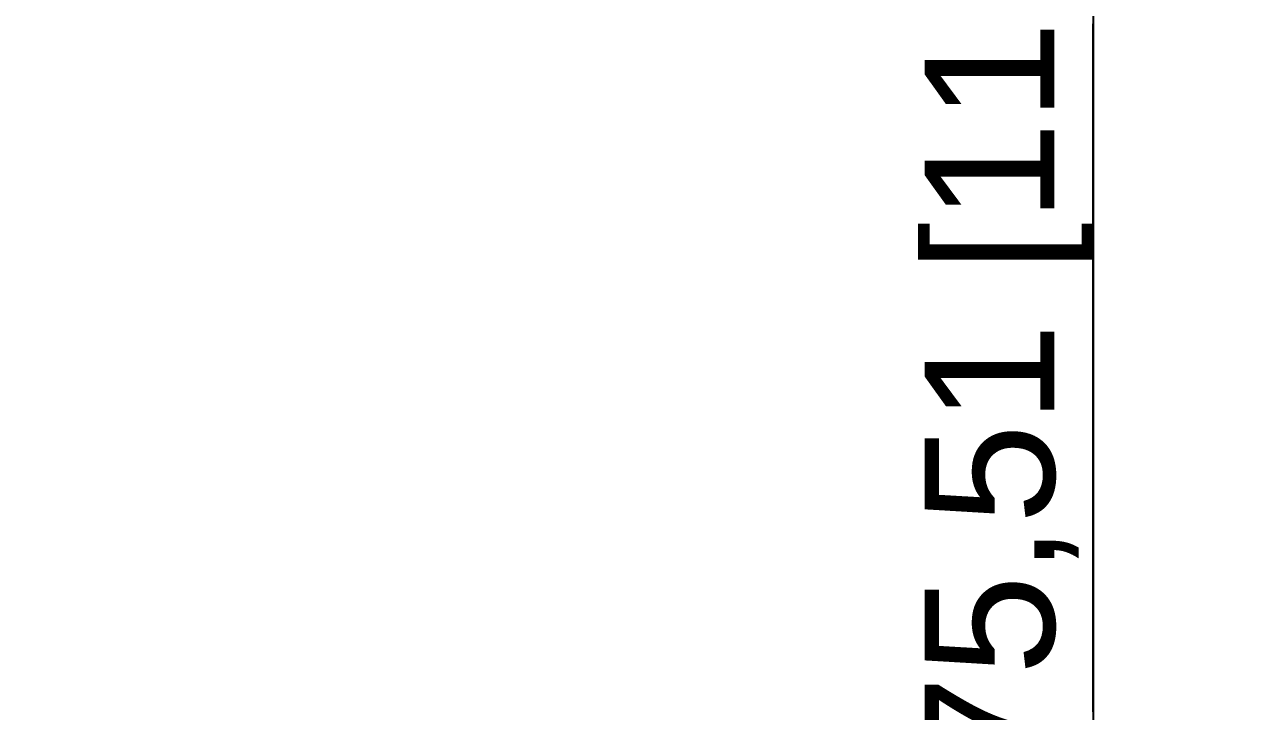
# Model space of a CAD drawing. Header units: millimetres. Extents: x 0 to 7618, y 0 to 6412.
# Drawn here: x 2834 to 3778, y 1894 to 2424 of the extents above; entities that cross this region are included whole.
import ezdxf

# ---------------------------------------------------------------- set-up
doc = ezdxf.new("R2010")
doc.units = ezdxf.units.MM
doc.styles.get("Standard").update_dxf_attribs({"font": 'arial.ttf'})
doc.dimstyles.new('ISO-25', dxfattribs={"dimtxt": 100, "dimasz": 100, "dimexe": 1.25, "dimexo": 0.625, "dimtad": 1, "dimtih": 1, "dimtoh": 1, "dimtxsty": 'Standard', "dimcen": 2.5, "dimadec": 0, "dimazin": 0, "dimtfac": 1, "dimtmove": 0, "dimatfit": 3, "dimfxl": 1, "dimfxlon": 1, "dimarcsym": 0})

# ---------------------------------------------------------------- blocks, each defined once
blk = doc.blocks.new('*D1')
at = {"color": 0, "lineweight": -2, "transparency": 16777216}
for p, q in [((4406.22, 2934.23), (4408.47, 2934.23)), ((4407.22, 2834.23), (4407.22, 2225.45)), ((4407.22, 1487.25), (4407.22, 2096.03)), ((4406.22, 1387.25), (4408.47, 1387.25))]:
    blk.add_line(p, q, dxfattribs=at)
at = {"color": 0, "transparency": 16777216}
for points in [[(4390.55, 2834.23), (4423.89, 2834.23), (4407.22, 2934.23)], [(4390.55, 1487.25), (4423.89, 1487.25), (4407.22, 1387.25)]]:
    blk.add_solid(points, dxfattribs=at)
at = {"layer": 'Defpoints', "color": 0, "transparency": 16777216}
for p in [(3650.01, 2934.23), (3630.28, 1387.25), (4407.22, 1387.25)]:
    blk.add_point(p, dxfattribs=at)
at = {"color": 0, "transparency": 16777216, "insert": (4407.22, 2160.74), "char_height": 100, "attachment_point": 5}
blk.add_mtext('1546,98 [5\'-1"]', dxfattribs=at)
blk = doc.blocks.new('*D18')
at = {"color": 0, "lineweight": -2, "transparency": 16777216}
for p, q in [((3475.51, 2734.23), (3657.48, 2859.13)), ((3657.48, 2859.13), (3657.48, 1696.15)), ((3475.51, 2735.23), (3475.51, 2734.23))]:
    blk.add_line(p, q, dxfattribs=at)
at = {"layer": 'Defpoints', "color": 0, "transparency": 16777216}
for p in [(3475.51, 2934.23), (3657.48, 2659.13), (0, 0)]:
    blk.add_point(p, dxfattribs=at)
at = {"color": 0, "transparency": 16777216, "insert": (3592.76, 2177.33), "char_height": 100, "attachment_point": 5, "rotation": 90}
blk.add_mtext('3475,51 [11\'-5"]', dxfattribs=at)

msp = doc.modelspace()

# ---------------------------------------------------------------- linework, layer by layer
msp.add_lwpolyline([(3657.475, 1893.625, 0.5205671), (3657.475, 1894.125, 0.5205671), (3657.475, 1894.625, 0.5205671), (3657.475, 1895.125, 0.5205671), (3657.475, 1895.625, 0.5205671), (3657.475, 1896.125, 0.5205671), (3657.475, 1896.625, 0.5205671), (3657.475, 1897.125, 0.5205671), (3657.475, 1897.625, 0.5205671), (3657.475, 1898.125, 0.5205671), (3657.475, 1898.625, 0.5205671), (3657.475, 1899.125, 0.5205671), (3657.475, 1899.625, 0.5205671), (3657.475, 1900.125, 0.5205671), (3657.475, 1900.625, 0.5205671), (3657.475, 1901.125, 0.5205671), (3657.475, 1901.625, 0.5205671), (3657.475, 1902.125, 0.5205671), (3657.475, 1902.625, 0.5205671), (3657.475, 1903.125, 0.5205671), (3657.475, 1903.625, 0.5205671), (3657.475, 1904.125, 0.5205671), (3657.475, 1904.625, 0.5205671), (3657.475, 1905.125, 0.5205671), (3657.475, 1905.625, 0.5205671), (3657.475, 1906.125, 0.5205671), (3657.475, 1906.625, 0.5205671), (3657.475, 1907.125, 0.5205671), (3657.475, 1907.625, 0.5205671), (3657.475, 1908.125, 0.5205671), (3657.475, 1908.625, 0.5205671), (3657.475, 1909.125, 0.5205671), (3657.475, 1909.625, 0.5205671), (3657.475, 1910.125, 0.5205671), (3657.475, 1910.625, 0.5205671), (3657.475, 1911.125, 0.5205671), (3657.475, 1911.625, 0.5205671), (3657.475, 1912.125, 0.5205671), (3657.475, 1912.625, 0.5205671), (3657.475, 1913.125, 0.5205671), (3657.475, 1913.625, 0.5205671), (3657.475, 1914.125, 0.5205671), (3657.475, 1914.625, 0.5205671), (3657.475, 1915.125, 0.5205671), (3657.475, 1915.625, 0.5205671), (3657.475, 1916.125, 0.5205671), (3657.475, 1916.625, 0.5205671), (3657.475, 1917.125, 0.5205671), (3657.475, 1917.625, 0.5205671), (3657.475, 1918.125, 0.5205671), (3657.475, 1918.625, 0.5205671), (3657.475, 1919.125, 0.5205671), (3657.475, 1919.625, 0.5205671), (3657.475, 1920.125, 0.5205671), (3657.475, 1920.625, 0.5205671), (3657.475, 1921.125, 0.5205671), (3657.475, 1921.625, 0.5205671), (3657.475, 1922.125, 0.5205671), (3657.475, 1922.625, 0.5205671), (3657.475, 1923.125, 0.5205671), (3657.475, 1923.625, 0.5205671), (3657.475, 1924.125, 0.5205671), (3657.475, 1924.625, 0.5205671), (3657.475, 1925.125, 0.5205671), (3657.475, 1925.625, 0.5205671), (3657.475, 1926.125, 0.5205671), (3657.475, 1926.625, 0.5205671), (3657.475, 1927.125, 0.5205671), (3657.475, 1927.625, 0.5205671), (3657.475, 1928.125, 0.5205671), (3657.475, 1928.625, 0.5205671), (3657.475, 1929.125, 0.5205671), (3657.475, 1929.625, 0.5205671), (3657.475, 1930.125, 0.5205671), (3657.475, 1930.625, 0.5205671), (3657.475, 1931.125, 0.5205671), (3657.475, 1931.625, 0.5205671), (3657.475, 1932.125, 0.5205671), (3657.475, 1932.625, 0.5205671), (3657.475, 1933.125, 0.5205671), (3657.475, 1933.625, 0.5205671), (3657.475, 1934.125, 0.5205671), (3657.475, 1934.625, 0.5205671), (3657.475, 1935.125, 0.5205671), (3657.475, 1935.625, 0.5205671), (3657.475, 1936.125, 0.5205671), (3657.475, 1936.625, 0.5205671), (3657.475, 1937.125, 0.5205671), (3657.475, 1937.625, 0.5205671), (3657.475, 1938.125, 0.5205671), (3657.475, 1938.625, 0.5205671), (3657.475, 1939.125, 0.5205671), (3657.475, 1939.625, 0.5205671), (3657.475, 1940.125, 0.5205671), (3657.475, 1940.625, 0.5205671), (3657.475, 1941.125, 0.5205671), (3657.475, 1941.625, 0.5205671), (3657.475, 1942.125, 0.5205671), (3657.475, 1942.625, 0.5205671), (3657.475, 1943.125, 0.5205671), (3657.475, 1943.625, 0.5205671), (3657.475, 1944.125, 0.5205671), (3657.475, 1944.625, 0.5205671), (3657.475, 1945.125, 0.5205671), (3657.475, 1945.625, 0.5205671), (3657.475, 1946.125, 0.5205671), (3657.475, 1946.625, 0.5205671), (3657.475, 1947.125, 0.5205671), (3657.475, 1947.625, 0.5205671), (3657.475, 1948.125, 0.5205671), (3657.475, 1948.625, 0.5205671), (3657.475, 1949.125, 0.5205671), (3657.475, 1949.625, 0.5205671), (3657.475, 1950.125, 0.5205671), (3657.475, 1950.625, 0.5205671), (3657.475, 1951.125, 0.5205671), (3657.475, 1951.625, 0.5205671), (3657.475, 1952.125, 0.5205671), (3657.475, 1952.625, 0.5205671), (3657.475, 1953.125, 0.5205671), (3657.475, 1953.625, 0.5205671), (3657.475, 1954.125, 0.5205671), (3657.475, 1954.625, 0.5205671), (3657.475, 1955.125, 0.5205671), (3657.475, 1955.625, 0.5205671), (3657.475, 1956.125, 0.5205671), (3657.475, 1956.625, 0.5205671), (3657.475, 1957.125, 0.5205671), (3657.475, 1957.625, 0.5205671), (3657.475, 1958.125, 0.5205671), (3657.475, 1958.625, 0.5205671), (3657.475, 1959.125, 0.5205671), (3657.475, 1959.625, 0.5205671), (3657.475, 1960.125, 0.5205671), (3657.475, 1960.625, 0.5205671), (3657.475, 1961.125, 0.5205671), (3657.475, 1961.625, 0.5205671), (3657.475, 1962.125, 0.5205671), (3657.475, 1962.625, 0.5205671), (3657.475, 1963.125, 0.5205671), (3657.475, 1963.625, 0.5205671), (3657.475, 1964.125, 0.5205671), (3657.475, 1964.625, 0.5205671), (3657.475, 1965.125, 0.5205671), (3657.475, 1965.625, 0.5205671), (3657.475, 1966.125, 0.5205671), (3657.475, 1966.625, 0.5205671), (3657.475, 1967.125, 0.5205671), (3657.475, 1967.625, 0.5205671), (3657.475, 1968.125, 0.5205671), (3657.475, 1968.625, 0.5205671), (3657.475, 1969.125, 0.5205671), (3657.475, 1969.625, 0.5205671), (3657.475, 1970.125, 0.5205671), (3657.475, 1970.625, 0.5205671), (3657.475, 1971.125, 0.5205671), (3657.475, 1971.625, 0.5205671), (3657.475, 1972.125, 0.5205671), (3657.475, 1972.625, 0.5205671), (3657.475, 1973.125, 0.5205671), (3657.475, 1973.625, 0.5205671), (3657.475, 1974.125, 0.5205671), (3657.475, 1974.625, 0.5205671), (3657.475, 1975.125, 0.5205671), (3657.475, 1975.625, 0.5205671), (3657.475, 1976.125, 0.5205671), (3657.475, 1976.625, 0.5205671), (3657.475, 1977.125, 0.5205671), (3657.475, 1977.625, 0.5205671), (3657.475, 1978.125, 0.5205671), (3657.475, 1978.625, 0.5205671), (3657.475, 1979.125, 0.5205671), (3657.475, 1979.625, 0.5205671), (3657.475, 1980.125, 0.5205671), (3657.475, 1980.625, 0.5205671), (3657.475, 1981.125, 0.5205671), (3657.475, 1981.625, 0.5205671), (3657.475, 1982.125, 0.5205671), (3657.475, 1982.625, 0.5205671), (3657.475, 1983.125, 0.5205671), (3657.475, 1983.625, 0.5205671), (3657.475, 1984.125, 0.5205671), (3657.475, 1984.625, 0.5205671), (3657.475, 1985.125, 0.5205671), (3657.475, 1985.625, 0.5205671), (3657.475, 1986.125, 0.5205671), (3657.475, 1986.625, 0.5205671), (3657.475, 1987.125, 0.5205671), (3657.475, 1987.625, 0.5205671), (3657.475, 1988.125, 0.5205671), (3657.475, 1988.625, 0.5205671), (3657.475, 1989.125, 0.5205671), (3657.475, 1989.625, 0.5205671), (3657.475, 1990.125, 0.5205671), (3657.475, 1990.625, 0.5205671), (3657.475, 1991.125, 0.5205671), (3657.475, 1991.625, 0.5205671), (3657.475, 1992.125, 0.5205671), (3657.475, 1992.625, 0.5205671), (3657.475, 1993.125, 0.5205671), (3657.475, 1993.625, 0.5205671), (3657.475, 1994.125, 0.5205671), (3657.475, 1994.625, 0.5205671), (3657.475, 1995.125, 0.5205671), (3657.475, 1995.625, 0.5205671), (3657.475, 1996.125, 0.5205671), (3657.475, 1996.625, 0.5205671), (3657.475, 1997.125, 0.5205671), (3657.475, 1997.625, 0.5205671), (3657.475, 1998.125, 0.5205671), (3657.475, 1998.625, 0.5205671), (3657.475, 1999.125, 0.5205671), (3657.475, 1999.625, 0.5205671), (3657.475, 2000.125, 0.5205671), (3657.475, 2000.625, 0.5205671), (3657.475, 2001.125, 0.5205671), (3657.475, 2001.625, 0.5205671), (3657.475, 2002.125, 0.5205671), (3657.475, 2002.625, 0.5205671), (3657.475, 2003.125, 0.5205671), (3657.475, 2003.625, 0.5205671), (3657.475, 2004.125, 0.5205671), (3657.475, 2004.625, 0.5205671), (3657.475, 2005.125, 0.5205671), (3657.475, 2005.625, 0.5205671), (3657.475, 2006.125, 0.5205671), (3657.475, 2006.625, 0.5205671), (3657.475, 2007.125, 0.5205671), (3657.475, 2007.625, 0.5205671), (3657.475, 2008.125, 0.5205671), (3657.475, 2008.625, 0.5205671), (3657.475, 2009.125, 0.5205671), (3657.475, 2009.625, 0.5205671), (3657.475, 2010.125, 0.5205671), (3657.475, 2010.625, 0.5205671), (3657.475, 2011.125, 0.5205671), (3657.475, 2011.625, 0.5205671), (3657.475, 2012.125, 0.5205671), (3657.475, 2012.625, 0.5205671), (3657.475, 2013.125, 0.5205671), (3657.475, 2013.625, 0.5205671), (3657.475, 2014.125, 0.5205671), (3657.475, 2014.625, 0.5205671), (3657.475, 2015.125, 0.5205671), (3657.475, 2015.625, 0.5205671), (3657.475, 2016.125, 0.5205671), (3657.475, 2016.625, 0.5205671), (3657.475, 2017.125, 0.5205671), (3657.475, 2017.625, 0.5205671), (3657.475, 2018.125, 0.5205671), (3657.475, 2018.625, 0.5205671), (3657.475, 2019.125, 0.5205671), (3657.475, 2019.625, 0.5205671), (3657.475, 2020.125, 0.5205671), (3657.475, 2020.625, 0.5205671), (3657.475, 2021.125, 0.5205671), (3657.475, 2021.625, 0.5205671), (3657.475, 2022.125, 0.5205671), (3657.475, 2022.625, 0.5205671), (3657.475, 2023.125, 0.5205671), (3657.475, 2023.625, 0.5205671), (3657.475, 2024.125, 0.5205671), (3657.475, 2024.625, 0.5205671), (3657.475, 2025.125, 0.5205671), (3657.475, 2025.625, 0.5205671), (3657.475, 2026.125, 0.5205671), (3657.475, 2026.625, 0.5205671), (3657.475, 2027.125, 0.5205671), (3657.475, 2027.625, 0.5205671), (3657.475, 2028.125, 0.5205671), (3657.475, 2028.625, 0.5205671), (3657.475, 2029.125, 0.5205671), (3657.475, 2029.625, 0.5205671), (3657.475, 2030.125, 0.5205671), (3657.475, 2030.625, 0.5205671), (3657.475, 2031.125, 0.5205671), (3657.475, 2031.625, 0.5205671), (3657.475, 2032.125, 0.5205671), (3657.475, 2032.625, 0.5205671), (3657.475, 2033.125, 0.5205671), (3657.475, 2033.625, 0.5205671), (3657.475, 2034.125, 0.5205671), (3657.475, 2034.625, 0.5205671), (3657.475, 2035.125, 0.5205671), (3657.475, 2035.625, 0.5205671), (3657.475, 2036.125, 0.5205671), (3657.475, 2036.625, 0.5205671), (3657.475, 2037.125, 0.5205671), (3657.475, 2037.625, 0.5205671), (3657.475, 2038.125, 0.5205671), (3657.475, 2038.625, 0.5205671), (3657.475, 2039.125, 0.5205671), (3657.475, 2039.625, 0.5205671), (3657.475, 2040.125, 0.5205671), (3657.475, 2040.625, 0.5205671), (3657.475, 2041.125, 0.5205671), (3657.475, 2041.625, 0.5205671), (3657.475, 2042.125, 0.5205671), (3657.475, 2042.625, 0.5205671), (3657.475, 2043.125, 0.5205671), (3657.475, 2043.625, 0.5205671), (3657.475, 2044.125, 0.5205671), (3657.475, 2044.625, 0.5205671), (3657.475, 2045.125, 0.5205671), (3657.475, 2045.625, 0.5205671), (3657.475, 2046.125, 0.5205671), (3657.475, 2046.625, 0.5205671), (3657.475, 2047.125, 0.5205671), (3657.475, 2047.625, 0.5205671), (3657.475, 2048.125, 0.5205671), (3657.475, 2048.625, 0.5205671), (3657.475, 2049.125, 0.5205671), (3657.475, 2049.625, 0.5205671), (3657.475, 2050.125, 0.5205671), (3657.475, 2050.625, 0.5205671), (3657.475, 2051.125, 0.5205671), (3657.475, 2051.625, 0.5205671), (3657.475, 2052.125, 0.5205671), (3657.475, 2052.625, 0.5205671), (3657.475, 2053.125, 0.5205671), (3657.475, 2053.625, 0.5205671), (3657.475, 2054.125, 0.5205671), (3657.475, 2054.625, 0.5205671), (3657.475, 2055.125, 0.5205671), (3657.475, 2055.625, 0.5205671), (3657.475, 2056.125, 0.5205671), (3657.475, 2056.625, 0.5205671), (3657.475, 2057.125, 0.5205671), (3657.475, 2057.625, 0.5205671), (3657.475, 2058.125, 0.5205671), (3657.475, 2058.625, 0.5205671), (3657.475, 2059.125, 0.5205671), (3657.475, 2059.625, 0.5205671), (3657.475, 2060.125, 0.5205671), (3657.475, 2060.625, 0.5205671), (3657.475, 2061.125, 0.5205671), (3657.475, 2061.625, 0.5205671), (3657.475, 2062.125, 0.5205671), (3657.475, 2062.625, 0.5205671), (3657.475, 2063.125, 0.5205671), (3657.475, 2063.625, 0.5205671), (3657.475, 2064.125, 0.5205671), (3657.475, 2064.625, 0.5205671), (3657.475, 2065.125, 0.5205671), (3657.475, 2065.625, 0.5205671), (3657.475, 2066.125, 0.5205671), (3657.475, 2066.625, 0.5205671), (3657.475, 2067.125, 0.5205671), (3657.475, 2067.625, 0.5205671), (3657.475, 2068.125, 0.5205671), (3657.475, 2068.625, 0.5205671), (3657.475, 2069.125, 0.5205671), (3657.475, 2069.625, 0.5205671), (3657.475, 2070.125, 0.5205671), (3657.475, 2070.625, 0.5205671), (3657.475, 2071.125, 0.5205671), (3657.475, 2071.625, 0.5205671), (3657.475, 2072.125, 0.5205671), (3657.475, 2072.625, 0.5205671), (3657.475, 2073.125, 0.5205671), (3657.475, 2073.625, 0.5205671), (3657.475, 2074.125, 0.5205671), (3657.475, 2074.625, 0.5205671), (3657.475, 2075.125, 0.5205671), (3657.475, 2075.625, 0.5205671), (3657.475, 2076.125, 0.5205671), (3657.475, 2076.625, 0.5205671), (3657.475, 2077.125, 0.5205671), (3657.475, 2077.625, 0.5205671), (3657.475, 2078.125, 0.5205671), (3657.475, 2078.625, 0.5205671), (3657.475, 2079.125, 0.5205671), (3657.475, 2079.625, 0.5205671), (3657.475, 2080.125, 0.5205671), (3657.475, 2080.625, 0.5205671), (3657.475, 2081.125, 0.5205671), (3657.475, 2081.625, 0.5205671), (3657.475, 2082.125, 0.5205671), (3657.475, 2082.625, 0.5205671), (3657.475, 2083.125, 0.5205671), (3657.475, 2083.625, 0.5205671), (3657.475, 2084.125, 0.5205671), (3657.475, 2084.625, 0.5205671), (3657.475, 2085.125, 0.5205671), (3657.475, 2085.625, 0.5205671), (3657.475, 2086.125, 0.5205671), (3657.475, 2086.625, 0.5205671), (3657.475, 2087.125, 0.5205671), (3657.475, 2087.625, 0.5205671), (3657.475, 2088.125, 0.5205671), (3657.475, 2088.625, 0.5205671), (3657.475, 2089.125, 0.5205671), (3657.475, 2089.625, 0.5205671), (3657.475, 2090.125, 0.5205671), (3657.475, 2090.625, 0.5205671), (3657.475, 2091.125, 0.5205671), (3657.475, 2091.625, 0.5205671), (3657.475, 2092.125, 0.5205671), (3657.475, 2092.625, 0.5205671), (3657.475, 2093.125, 0.5205671), (3657.475, 2093.625, 0.5205671), (3657.475, 2094.125, 0.5205671), (3657.475, 2094.625, 0.5205671), (3657.475, 2095.125, 0.5205671), (3657.475, 2095.625, 0.5205671), (3657.475, 2096.125, 0.5205671), (3657.475, 2096.625, 0.5205671), (3657.475, 2097.125, 0.5205671), (3657.475, 2097.625, 0.5205671), (3657.475, 2098.125, 0.5205671), (3657.475, 2098.625, 0.5205671), (3657.475, 2099.125, 0.5205671), (3657.475, 2099.625, 0.5205671), (3657.475, 2100.125, 0.5205671), (3657.475, 2100.625, 0.5205671), (3657.475, 2101.125, 0.5205671), (3657.475, 2101.625, 0.5205671), (3657.475, 2102.125, 0.5205671), (3657.475, 2102.625, 0.5205671), (3657.475, 2103.125, 0.5205671), (3657.475, 2103.625, 0.5205671), (3657.475, 2104.125, 0.5205671), (3657.475, 2104.625, 0.5205671), (3657.475, 2105.125, 0.5205671), (3657.475, 2105.625, 0.5205671), (3657.475, 2106.125, 0.5205671), (3657.475, 2106.625, 0.5205671), (3657.475, 2107.125, 0.5205671), (3657.475, 2107.625, 0.5205671), (3657.475, 2108.125, 0.5205671), (3657.475, 2108.625, 0.5205671), (3657.475, 2109.125, 0.5205671), (3657.475, 2109.625, 0.5205671), (3657.475, 2110.125, 0.5205671), (3657.475, 2110.625, 0.5205671), (3657.475, 2111.125, 0.5205671), (3657.475, 2111.625, 0.5205671), (3657.475, 2112.125, 0.5205671), (3657.475, 2112.625, 0.5205671), (3657.475, 2113.125, 0.5205671), (3657.475, 2113.625, 0.5205671), (3657.475, 2114.125, 0.5205671), (3657.475, 2114.625, 0.5205671), (3657.475, 2115.125, 0.5205671), (3657.475, 2115.625, 0.5205671), (3657.475, 2116.125, 0.5205671), (3657.475, 2116.625, 0.5205671), (3657.475, 2117.125, 0.5205671), (3657.475, 2117.625, 0.5205671), (3657.475, 2118.125, 0.5205671), (3657.475, 2118.625, 0.5205671), (3657.475, 2119.125, 0.5205671), (3657.475, 2119.625, 0.5205671), (3657.475, 2120.125, 0.5205671), (3657.475, 2120.625, 0.5205671), (3657.475, 2121.125, 0.5205671), (3657.475, 2121.625, 0.5205671), (3657.475, 2122.125, 0.5205671), (3657.475, 2122.625, 0.5205671), (3657.475, 2123.125, 0.5205671), (3657.475, 2123.625, 0.5205671), (3657.475, 2124.125, 0.5205671), (3657.475, 2124.625, 0.5205671), (3657.475, 2125.125, 0.5205671), (3657.475, 2125.625, 0.5205671), (3657.475, 2126.125, 0.5205671), (3657.475, 2126.625, 0.5205671), (3657.475, 2127.125, 0.5205671), (3657.475, 2127.625, 0.5205671), (3657.475, 2128.125, 0.5205671), (3657.475, 2128.625, 0.5205671), (3657.475, 2129.125, 0.5205671), (3657.475, 2129.625, 0.5205671), (3657.475, 2130.125, 0.5205671), (3657.475, 2130.625, 0.5205671), (3657.475, 2131.125, 0.5205671), (3657.475, 2131.625, 0.5205671), (3657.475, 2132.125, 0.5205671), (3657.475, 2132.625, 0.5205671), (3657.475, 2133.125, 0.5205671), (3657.475, 2133.625, 0.5205671), (3657.475, 2134.125, 0.5205671), (3657.475, 2134.625, 0.5205671), (3657.475, 2135.125, 0.5205671), (3657.475, 2135.625, 0.5205671), (3657.475, 2136.125, 0.5205671), (3657.475, 2136.625, 0.5205671), (3657.475, 2137.125, 0.5205671), (3657.475, 2137.625, 0.5205671), (3657.475, 2138.125, 0.5205671), (3657.475, 2138.625, 0.5205671), (3657.475, 2139.125, 0.5205671), (3657.475, 2139.625, 0.5205671), (3657.475, 2140.125, 0.5205671), (3657.475, 2140.625, 0.5205671), (3657.475, 2141.125, 0.5205671), (3657.475, 2141.625, 0.5205671), (3657.475, 2142.125, 0.5205671), (3657.475, 2142.625, 0.5205671), (3657.475, 2143.125, 0.5205671), (3657.475, 2143.625, 0.5205671), (3657.475, 2144.125, 0.5205671), (3657.475, 2144.625, 0.5205671), (3657.475, 2145.125, 0.5205671), (3657.475, 2145.625, 0.5205671), (3657.475, 2146.125, 0.5205671), (3657.475, 2146.625, 0.5205671), (3657.475, 2147.125, 0.5205671), (3657.475, 2147.625, 0.5205671), (3657.475, 2148.125, 0.5205671), (3657.475, 2148.625, 0.5205671), (3657.475, 2149.125, 0.5205671), (3657.475, 2149.625, 0.5205671), (3657.475, 2150.125, 0.5205671), (3657.475, 2150.625, 0.5205671), (3657.475, 2151.125, 0.5205671), (3657.475, 2151.625, 0.5205671), (3657.475, 2152.125, 0.5205671), (3657.475, 2152.625, 0.5205671), (3657.475, 2153.125, 0.5205671), (3657.475, 2153.625, 0.5205671), (3657.475, 2154.125, 0.5205671), (3657.475, 2154.625, 0.5205671), (3657.475, 2155.125, 0.5205671), (3657.475, 2155.625, 0.5205671), (3657.475, 2156.125, 0.5205671), (3657.475, 2156.625, 0.5205671), (3657.475, 2157.125, 0.5205671), (3657.475, 2157.625, 0.5205671), (3657.475, 2158.125, 0.5205671), (3657.475, 2158.625, 0.5205671), (3657.475, 2159.125, 0.5205671), (3657.475, 2159.625, 0.5205671), (3657.475, 2160.125, 0.5205671), (3657.475, 2160.625, 0.5205671), (3657.475, 2161.125, 0.5205671), (3657.475, 2161.625, 0.5205671), (3657.475, 2162.125, 0.5205671), (3657.475, 2162.625, 0.5205671), (3657.475, 2163.125, 0.5205671), (3657.475, 2163.625, 0.5205671), (3657.475, 2164.125, 0.5205671), (3657.475, 2164.625, 0.5205671), (3657.475, 2165.125, 0.5205671), (3657.475, 2165.625, 0.5205671), (3657.475, 2166.125, 0.5205671), (3657.475, 2166.625, 0.5205671), (3657.475, 2167.125, 0.5205671), (3657.475, 2167.625, 0.5205671), (3657.475, 2168.125, 0.5205671), (3657.475, 2168.625, 0.5205671), (3657.475, 2169.125, 0.5205671), (3657.475, 2169.625, 0.5205671), (3657.475, 2170.125, 0.5205671), (3657.475, 2170.625, 0.5205671), (3657.475, 2171.125, 0.5205671), (3657.475, 2171.625, 0.5205671), (3657.475, 2172.125, 0.5205671), (3657.475, 2172.625, 0.5205671), (3657.475, 2173.125, 0.5205671), (3657.475, 2173.625, 0.5205671), (3657.475, 2174.125, 0.5205671), (3657.475, 2174.625, 0.5205671), (3657.475, 2175.125, 0.5205671), (3657.475, 2175.625, 0.5205671), (3657.475, 2176.125, 0.5205671), (3657.475, 2176.625, 0.5205671), (3657.475, 2177.125, 0.5205671), (3657.475, 2177.625, 0.5205671), (3657.475, 2178.125, 0.5205671), (3657.475, 2178.625, 0.5205671), (3657.475, 2179.125, 0.5205671), (3657.475, 2179.625, 0.5205671), (3657.475, 2180.125, 0.5205671), (3657.475, 2180.625, 0.5205671), (3657.475, 2181.125, 0.5205671), (3657.475, 2181.625, 0.5205671), (3657.475, 2182.125, 0.5205671), (3657.475, 2182.625, 0.5205671), (3657.475, 2183.125, 0.5205671), (3657.475, 2183.625, 0.5205671), (3657.475, 2184.125, 0.5205671), (3657.475, 2184.625, 0.5205671), (3657.475, 2185.125, 0.5205671), (3657.475, 2185.625, 0.5205671), (3657.475, 2186.125, 0.5205671), (3657.475, 2186.625, 0.5205671), (3657.475, 2187.125, 0.5205671), (3657.475, 2187.625, 0.5205671), (3657.475, 2188.125, 0.5205671), (3657.475, 2188.625, 0.5205671), (3657.475, 2189.125, 0.5205671), (3657.475, 2189.625, 0.5205671), (3657.475, 2190.125, 0.5205671), (3657.475, 2190.625, 0.5205671), (3657.475, 2191.125, 0.5205671), (3657.475, 2191.625, 0.5205671), (3657.475, 2192.125, 0.5205671), (3657.475, 2192.625, 0.5205671), (3657.475, 2193.125, 0.5205671), (3657.475, 2193.625, 0.5205671), (3657.475, 2194.125, 0.5205671), (3657.475, 2194.625, 0.5205671), (3657.475, 2195.125, 0.5205671), (3657.475, 2195.625, 0.5205671), (3657.475, 2196.125, 0.5205671), (3657.475, 2196.625, 0.5205671), (3657.475, 2197.125, 0.5205671), (3657.475, 2197.625, 0.5205671), (3657.475, 2198.125, 0.5205671), (3657.475, 2198.625, 0.5205671), (3657.475, 2199.125, 0.5205671), (3657.475, 2199.625, 0.5205671), (3657.475, 2200.125, 0.5205671), (3657.475, 2200.625, 0.5205671), (3657.475, 2201.125, 0.5205671), (3657.475, 2201.625, 0.5205671), (3657.475, 2202.125, 0.5205671), (3657.475, 2202.625, 0.5205671), (3657.475, 2203.125, 0.5205671), (3657.475, 2203.625, 0.5205671), (3657.475, 2204.125, 0.5205671), (3657.475, 2204.625, 0.5205671), (3657.475, 2205.125, 0.5205671), (3657.475, 2205.625, 0.5205671), (3657.475, 2206.125, 0.5205671), (3657.475, 2206.625, 0.5205671), (3657.475, 2207.125, 0.5205671), (3657.475, 2207.625, 0.5205671), (3657.475, 2208.125, 0.5205671), (3657.475, 2208.625, 0.5205671), (3657.475, 2209.125, 0.5205671), (3657.475, 2209.625, 0.5205671), (3657.475, 2210.125, 0.5205671), (3657.475, 2210.625, 0.5205671), (3657.475, 2211.125, 0.5205671), (3657.475, 2211.625, 0.5205671), (3657.475, 2212.125, 0.5205671), (3657.475, 2212.625, 0.5205671), (3657.475, 2213.125, 0.5205671), (3657.475, 2213.625, 0.5205671), (3657.475, 2214.125, 0.5205671), (3657.475, 2214.625, 0.5205671), (3657.475, 2215.125, 0.5205671), (3657.475, 2215.625, 0.5205671), (3657.475, 2216.125, 0.5205671), (3657.475, 2216.625, 0.5205671), (3657.475, 2217.125, 0.5205671), (3657.475, 2217.625, 0.5205671), (3657.475, 2218.125, 0.5205671), (3657.475, 2218.625, 0.5205671), (3657.475, 2219.125, 0.5205671), (3657.475, 2219.625, 0.5205671), (3657.475, 2220.125, 0.5205671), (3657.475, 2220.625, 0.5205671), (3657.475, 2221.125, 0.5205671), (3657.475, 2221.625, 0.5205671), (3657.475, 2222.125, 0.5205671), (3657.475, 2222.625, 0.5205671), (3657.475, 2223.125, 0.5205671), (3657.475, 2223.625, 0.5205671), (3657.475, 2224.125, 0.5205671), (3657.475, 2224.625, 0.5205671), (3657.475, 2225.125, 0.5205671), (3657.475, 2225.625, 0.5205671), (3657.475, 2226.125, 0.5205671), (3657.475, 2226.625, 0.5205671), (3657.475, 2227.125, 0.5205671), (3657.475, 2227.625, 0.5205671), (3657.475, 2228.125, 0.5205671), (3657.475, 2228.625, 0.5205671), (3657.475, 2229.125, 0.5205671), (3657.475, 2229.625, 0.5205671), (3657.475, 2230.125, 0.5205671), (3657.475, 2230.625, 0.5205671), (3657.475, 2231.125, 0.5205671), (3657.475, 2231.625, 0.5205671), (3657.475, 2232.125, 0.5205671), (3657.475, 2232.625, 0.5205671), (3657.475, 2233.125, 0.5205671), (3657.475, 2233.625, 0.5205671), (3657.475, 2234.125, 0.5205671), (3657.475, 2234.625, 0.5205671), (3657.475, 2235.125, 0.5205671), (3657.475, 2235.625, 0.5205671), (3657.475, 2236.125, 0.5205671), (3657.475, 2236.625, 0.5205671), (3657.475, 2237.125, 0.5205671), (3657.475, 2237.625, 0.5205671), (3657.475, 2238.125, 0.5205671), (3657.475, 2238.625, 0.5205671), (3657.475, 2239.125, 0.5205671), (3657.475, 2239.625, 0.5205671), (3657.475, 2240.125, 0.5205671), (3657.475, 2240.625, 0.5205671), (3657.475, 2241.125, 0.5205671), (3657.475, 2241.625, 0.5205671), (3657.475, 2242.125, 0.5205671), (3657.475, 2242.625, 0.5205671), (3657.475, 2243.125, 0.5205671), (3657.475, 2243.625, 0.5205671), (3657.475, 2244.125, 0.5205671), (3657.475, 2244.625, 0.5205671), (3657.475, 2245.125, 0.5205671), (3657.475, 2245.625, 0.5205671), (3657.475, 2246.125, 0.5205671), (3657.475, 2246.625, 0.5205671), (3657.475, 2247.125, 0.5205671), (3657.475, 2247.625, 0.5205671), (3657.475, 2248.125, 0.5205671), (3657.475, 2248.625, 0.5205671), (3657.475, 2249.125, 0.5205671), (3657.475, 2249.625, 0.5205671), (3657.475, 2250.125, 0.5205671), (3657.475, 2250.625, 0.5205671), (3657.475, 2251.125, 0.5205671), (3657.475, 2251.625, 0.5205671), (3657.475, 2252.125, 0.5205671), (3657.475, 2252.625, 0.5205671), (3657.475, 2253.125, 0.5205671), (3657.475, 2253.625, 0.5205671), (3657.475, 2254.125, 0.5205671), (3657.475, 2254.625, 0.5205671), (3657.475, 2255.125, 0.5205671), (3657.475, 2255.625, 0.5205671), (3657.475, 2256.125, 0.5205671), (3657.475, 2256.625, 0.5205671), (3657.475, 2257.125, 0.5205671), (3657.475, 2257.625, 0.5205671), (3657.475, 2258.125, 0.5205671), (3657.475, 2258.625, 0.5205671), (3657.475, 2259.125, 0.5205671), (3657.475, 2259.625, 0.5205671), (3657.475, 2260.125, 0.5205671), (3657.475, 2260.625, 0.5205671), (3657.475, 2261.125, 0.5205671), (3657.475, 2261.625, 0.5205671), (3657.475, 2262.125, 0.5205671), (3657.475, 2262.625, 0.5205671), (3657.475, 2263.125, 0.5205671), (3657.475, 2263.625, 0.5205671), (3657.475, 2264.125, 0.5205671), (3657.475, 2264.625, 0.5205671), (3657.475, 2265.125, 0.5205671), (3657.475, 2265.625, 0.5205671), (3657.475, 2266.125, 0.5205671), (3657.475, 2266.625, 0.5205671), (3657.475, 2267.125, 0.5205671), (3657.475, 2267.625, 0.5205671), (3657.475, 2268.125, 0.5205671), (3657.475, 2268.625, 0.5205671), (3657.475, 2269.125, 0.5205671), (3657.475, 2269.625, 0.5205671), (3657.475, 2270.125, 0.5205671), (3657.475, 2270.625, 0.5205671), (3657.475, 2271.125, 0.5205671), (3657.475, 2271.625, 0.5205671), (3657.475, 2272.125, 0.5205671), (3657.475, 2272.625, 0.5205671), (3657.475, 2273.125, 0.5205671), (3657.475, 2273.625, 0.5205671), (3657.475, 2274.125, 0.5205671), (3657.475, 2274.625, 0.5205671), (3657.475, 2275.125, 0.5205671), (3657.475, 2275.625, 0.5205671), (3657.475, 2276.125, 0.5205671), (3657.475, 2276.625, 0.5205671), (3657.475, 2277.125, 0.5205671), (3657.475, 2277.625, 0.5205671), (3657.475, 2278.125, 0.5205671), (3657.475, 2278.625, 0.5205671), (3657.475, 2279.125, 0.5205671), (3657.475, 2279.625, 0.5205671), (3657.475, 2280.125, 0.5205671), (3657.475, 2280.625, 0.5205671), (3657.475, 2281.125, 0.5205671), (3657.475, 2281.625, 0.5205671), (3657.475, 2282.125, 0.5205671), (3657.475, 2282.625, 0.5205671), (3657.475, 2283.125, 0.5205671), (3657.475, 2283.625, 0.5205671), (3657.475, 2284.125, 0.5205671), (3657.475, 2284.625, 0.5205671), (3657.475, 2285.125, 0.5205671), (3657.475, 2285.625, 0.5205671), (3657.475, 2286.125, 0.5205671), (3657.475, 2286.625, 0.5205671), (3657.475, 2287.125, 0.5205671), (3657.475, 2287.625, 0.5205671), (3657.475, 2288.125, 0.5205671), (3657.475, 2288.625, 0.5205671), (3657.475, 2289.125, 0.5205671), (3657.475, 2289.625, 0.5205671), (3657.475, 2290.125, 0.5205671), (3657.475, 2290.625, 0.5205671), (3657.475, 2291.125, 0.5205671), (3657.475, 2291.625, 0.5205671), (3657.475, 2292.125, 0.5205671), (3657.475, 2292.625, 0.5205671), (3657.475, 2293.125, 0.5205671), (3657.475, 2293.625, 0.5205671), (3657.475, 2294.125, 0.5205671), (3657.475, 2294.625, 0.5205671), (3657.475, 2295.125, 0.5205671), (3657.475, 2295.625, 0.5205671), (3657.475, 2296.125, 0.5205671), (3657.475, 2296.625, 0.5205671), (3657.475, 2297.125, 0.5205671), (3657.475, 2297.625, 0.5205671), (3657.475, 2298.125, 0.5205671), (3657.475, 2298.625, 0.5205671), (3657.475, 2299.125, 0.5205671), (3657.475, 2299.625, 0.5205671), (3657.475, 2300.125, 0.5205671), (3657.475, 2300.625, 0.5205671), (3657.475, 2301.125, 0.5205671), (3657.475, 2301.625, 0.5205671), (3657.475, 2302.125, 0.5205671), (3657.475, 2302.625, 0.5205671), (3657.475, 2303.125, 0.5205671), (3657.475, 2303.625, 0.5205671), (3657.475, 2304.125, 0.5205671), (3657.475, 2304.625, 0.5205671), (3657.475, 2305.125, 0.5205671), (3657.475, 2305.625, 0.5205671), (3657.475, 2306.125, 0.5205671), (3657.475, 2306.625, 0.5205671), (3657.475, 2307.125, 0.5205671), (3657.475, 2307.625, 0.5205671), (3657.475, 2308.125, 0.5205671), (3657.475, 2308.625, 0.5205671), (3657.475, 2309.125, 0.5205671), (3657.475, 2309.625, 0.5205671), (3657.475, 2310.125, 0.5205671), (3657.475, 2310.625, 0.5205671), (3657.475, 2311.125, 0.5205671), (3657.475, 2311.625, 0.5205671), (3657.475, 2312.125, 0.5205671), (3657.475, 2312.625, 0.5205671), (3657.475, 2313.125, 0.5205671), (3657.475, 2313.625, 0.5205671), (3657.475, 2314.125, 0.5205671), (3657.475, 2314.625, 0.5205671), (3657.475, 2315.125, 0.5205671), (3657.475, 2315.625, 0.5205671), (3657.475, 2316.125, 0.5205671), (3657.475, 2316.625, 0.5205671), (3657.475, 2317.125, 0.5205671), (3657.475, 2317.625, 0.5205671), (3657.475, 2318.125, 0.5205671), (3657.475, 2318.625, 0.5205671), (3657.475, 2319.125, 0.5205671), (3657.475, 2319.625, 0.5205671), (3657.475, 2320.125, 0.5205671), (3657.475, 2320.625, 0.5205671), (3657.475, 2321.125, 0.5205671), (3657.475, 2321.625, 0.5205671), (3657.475, 2322.125, 0.5205671), (3657.475, 2322.625, 0.5205671), (3657.475, 2323.125, 0.5205671), (3657.475, 2323.625, 0.5205671), (3657.475, 2324.125, 0.5205671), (3657.475, 2324.625, 0.5205671), (3657.475, 2325.125, 0.5205671), (3657.475, 2325.625, 0.5205671), (3657.475, 2326.125, 0.5205671), (3657.475, 2326.625, 0.5205671), (3657.475, 2327.125, 0.5205671), (3657.475, 2327.625, 0.5205671), (3657.475, 2328.125, 0.5205671), (3657.475, 2328.625, 0.5205671), (3657.475, 2329.125, 0.5205671), (3657.475, 2329.625, 0.5205671), (3657.475, 2330.125, 0.5205671), (3657.475, 2330.625, 0.5205671), (3657.475, 2331.125, 0.5205671), (3657.475, 2331.625, 0.5205671), (3657.475, 2332.125, 0.5205671), (3657.475, 2332.625, 0.5205671), (3657.475, 2333.125, 0.5205671), (3657.475, 2333.625, 0.5205671), (3657.475, 2334.125, 0.5205671), (3657.475, 2334.625, 0.5205671), (3657.475, 2335.125, 0.5205671), (3657.475, 2335.625, 0.5205671), (3657.475, 2336.125, 0.5205671), (3657.475, 2336.625, 0.5205671), (3657.475, 2337.125, 0.5205671), (3657.475, 2337.625, 0.5205671), (3657.475, 2338.125, 0.5205671), (3657.475, 2338.625, 0.5205671), (3657.475, 2339.125, 0.5205671), (3657.475, 2339.625, 0.5205671), (3657.475, 2340.125, 0.5205671), (3657.475, 2340.625, 0.5205671), (3657.475, 2341.125, 0.5205671), (3657.475, 2341.625, 0.5205671), (3657.475, 2342.125, 0.5205671), (3657.475, 2342.625, 0.5205671), (3657.475, 2343.125, 0.5205671), (3657.475, 2343.625, 0.5205671), (3657.475, 2344.125, 0.5205671), (3657.475, 2344.625, 0.5205671), (3657.475, 2345.125, 0.5205671), (3657.475, 2345.625, 0.5205671), (3657.475, 2346.125, 0.5205671), (3657.475, 2346.625, 0.5205671), (3657.475, 2347.125, 0.5205671), (3657.475, 2347.625, 0.5205671), (3657.475, 2348.125, 0.5205671), (3657.475, 2348.625, 0.5205671), (3657.475, 2349.125, 0.5205671), (3657.475, 2349.625, 0.5205671), (3657.475, 2350.125, 0.5205671), (3657.475, 2350.625, 0.5205671), (3657.475, 2351.125, 0.5205671), (3657.475, 2351.625, 0.5205671), (3657.475, 2352.125, 0.5205671), (3657.475, 2352.625, 0.5205671), (3657.475, 2353.125, 0.5205671), (3657.475, 2353.625, 0.5205671), (3657.475, 2354.125, 0.5205671), (3657.475, 2354.625, 0.5205671), (3657.475, 2355.125, 0.5205671), (3657.475, 2355.625, 0.5205671), (3657.475, 2356.125, 0.5205671), (3657.475, 2356.625, 0.5205671), (3657.475, 2357.125, 0.5205671), (3657.475, 2357.625, 0.5205671), (3657.475, 2358.125, 0.5205671), (3657.475, 2358.625, 0.5205671), (3657.475, 2359.125, 0.5205671), (3657.475, 2359.625, 0.5205671), (3657.475, 2360.125, 0.5205671), (3657.475, 2360.625, 0.5205671), (3657.475, 2361.125, 0.5205671), (3657.475, 2361.625, 0.5205671), (3657.475, 2362.125, 0.5205671), (3657.475, 2362.625, 0.5205671), (3657.475, 2363.125, 0.5205671), (3657.475, 2363.625, 0.5205671), (3657.475, 2364.125, 0.5205671), (3657.475, 2364.625, 0.5205671), (3657.475, 2365.125, 0.5205671), (3657.475, 2365.625, 0.5205671), (3657.475, 2366.125, 0.5205671), (3657.475, 2366.625, 0.5205671), (3657.475, 2367.125, 0.5205671), (3657.475, 2367.625, 0.5205671), (3657.475, 2368.125, 0.5205671), (3657.475, 2368.625, 0.5205671), (3657.475, 2369.125, 0.5205671), (3657.475, 2369.625, 0.5205671), (3657.475, 2370.125, 0.5205671), (3657.475, 2370.625, 0.5205671), (3657.475, 2371.125, 0.5205671), (3657.475, 2371.625, 0.5205671), (3657.475, 2372.125, 0.5205671), (3657.475, 2372.625, 0.5205671), (3657.475, 2373.125, 0.5205671), (3657.475, 2373.625, 0.5205671), (3657.475, 2374.125, 0.5205671), (3657.475, 2374.625, 0.5205671), (3657.475, 2375.125, 0.5205671), (3657.475, 2375.625, 0.5205671), (3657.475, 2376.125, 0.5205671), (3657.475, 2376.625, 0.5205671), (3657.475, 2377.125, 0.5205671), (3657.475, 2377.625, 0.5205671), (3657.475, 2378.125, 0.5205671), (3657.475, 2378.625, 0.5205671), (3657.475, 2379.125, 0.5205671), (3657.475, 2379.625, 0.5205671), (3657.475, 2380.125, 0.5205671), (3657.475, 2380.625, 0.5205671), (3657.475, 2381.125, 0.5205671), (3657.475, 2381.625, 0.5205671), (3657.475, 2382.125, 0.5205671), (3657.475, 2382.625, 0.5205671), (3657.475, 2383.125, 0.5205671), (3657.475, 2383.625, 0.5205671), (3657.475, 2384.125, 0.5205671), (3657.475, 2384.625, 0.5205671), (3657.475, 2385.125, 0.5205671), (3657.475, 2385.625, 0.5205671), (3657.475, 2386.125, 0.5205671), (3657.475, 2386.625, 0.5205671), (3657.475, 2387.125, 0.5205671), (3657.475, 2387.625, 0.5205671), (3657.475, 2388.125, 0.5205671), (3657.475, 2388.625, 0.5205671), (3657.475, 2389.125, 0.5205671), (3657.475, 2389.625, 0.5205671), (3657.475, 2390.125, 0.5205671), (3657.475, 2390.625, 0.5205671), (3657.475, 2391.125, 0.5205671), (3657.475, 2391.625, 0.5205671), (3657.475, 2392.125, 0.5205671), (3657.475, 2392.625, 0.5205671), (3657.475, 2393.125, 0.5205671), (3657.475, 2393.625, 0.5205671), (3657.475, 2394.125, 0.5205671), (3657.475, 2394.625, 0.5205671), (3657.475, 2395.125, 0.5205671), (3657.475, 2395.625, 0.5205671), (3657.475, 2396.125, 0.5205671), (3657.475, 2396.625, 0.5205671), (3657.475, 2397.125, 0.5205671), (3657.475, 2397.625, 0.5205671), (3657.475, 2398.125, 0.5205671), (3657.475, 2398.625, 0.5205671), (3657.475, 2399.125, 0.5205671), (3657.475, 2399.625, 0.5205671), (3657.475, 2400.125, 0.5205671), (3657.475, 2400.625, 0.5205671), (3657.475, 2401.125, 0.5205671), (3657.475, 2401.625, 0.5205671), (3657.475, 2402.125, 0.5205671), (3657.475, 2402.625, 0.5205671), (3657.475, 2403.125, 0.5205671), (3657.475, 2403.625, 0.5205671), (3657.475, 2404.125, 0.5205671), (3657.475, 2404.625, 0.5205671), (3657.475, 2405.125, 0.5205671), (3657.475, 2405.625, 0.5205671), (3657.475, 2406.125, 0.5205671), (3657.475, 2406.625, 0.5205671), (3657.475, 2407.125, 0.5205671), (3657.475, 2407.625, 0.5205671), (3657.475, 2408.125, 0.5205671), (3657.475, 2408.625, 0.5205671), (3657.475, 2409.125, 0.5205671), (3657.475, 2409.625, 0.5205671), (3657.475, 2410.125, 0.5205671), (3657.475, 2410.625, 0.5205671), (3657.475, 2411.125, 0.5205671), (3657.475, 2411.625, 0.5205671), (3657.475, 2412.125, 0.5205671), (3657.475, 2412.625, 0.5205671), (3657.475, 2413.125, 0.5205671), (3657.475, 2413.625, 0.5205671), (3657.475, 2414.125, 0.5205671), (3657.475, 2414.625, 0.5205671), (3657.475, 2415.125, 0.5205671), (3657.475, 2415.625, 0.5205671), (3657.475, 2416.125, 0.5205671), (3657.475, 2416.625, 0.5205671), (3657.475, 2417.125, 0.5205671), (3657.475, 2417.625, 0.5205671), (3657.475, 2418.125, 0.5205671), (3657.475, 2418.625, 0.5205671), (3657.475, 2419.125, 0.5205671), (3657.475, 2419.625, 0.5205671), (3657.475, 2420.125, 0.5205671), (3657.475, 2420.625, 0.5205671), (3657.475, 2421.125, 0.5205671), (3657.475, 2421.625, 0.5205671), (3657.475, 2422.125, 0.5205671), (3657.475, 2422.625, 0.5205671), (3657.475, 2423.125, 0.5205671), (3657.475, 2423.625, 0.5205671), (3657.475, 2424.125, 0.5205671)], format="xyb")

# ---------------------------------------------------------------- dimensions: what is measured, and where the dimension line sits
dim = msp.add_ordinate_dim(feature_location=(3475.506, 2934.23), offset=(181.97, -275.105), dtype=1, origin=(0, 0), dimstyle='ISO-25')
dim.commit()
dim.dimension.update_dxf_attribs({"geometry": '*D18', "text_midpoint": (3592.764, 2177.327)})
dim = msp.add_linear_dim(base=(4407.219, 1387.248), p1=(3650.006, 2934.23), p2=(3630.278, 1387.248), angle=90, dimstyle='ISO-25')
dim.commit()
dim.dimension.update_dxf_attribs({"geometry": '*D1', "text_midpoint": (4407.219, 2160.739)})

doc.saveas('drawing.dxf')
